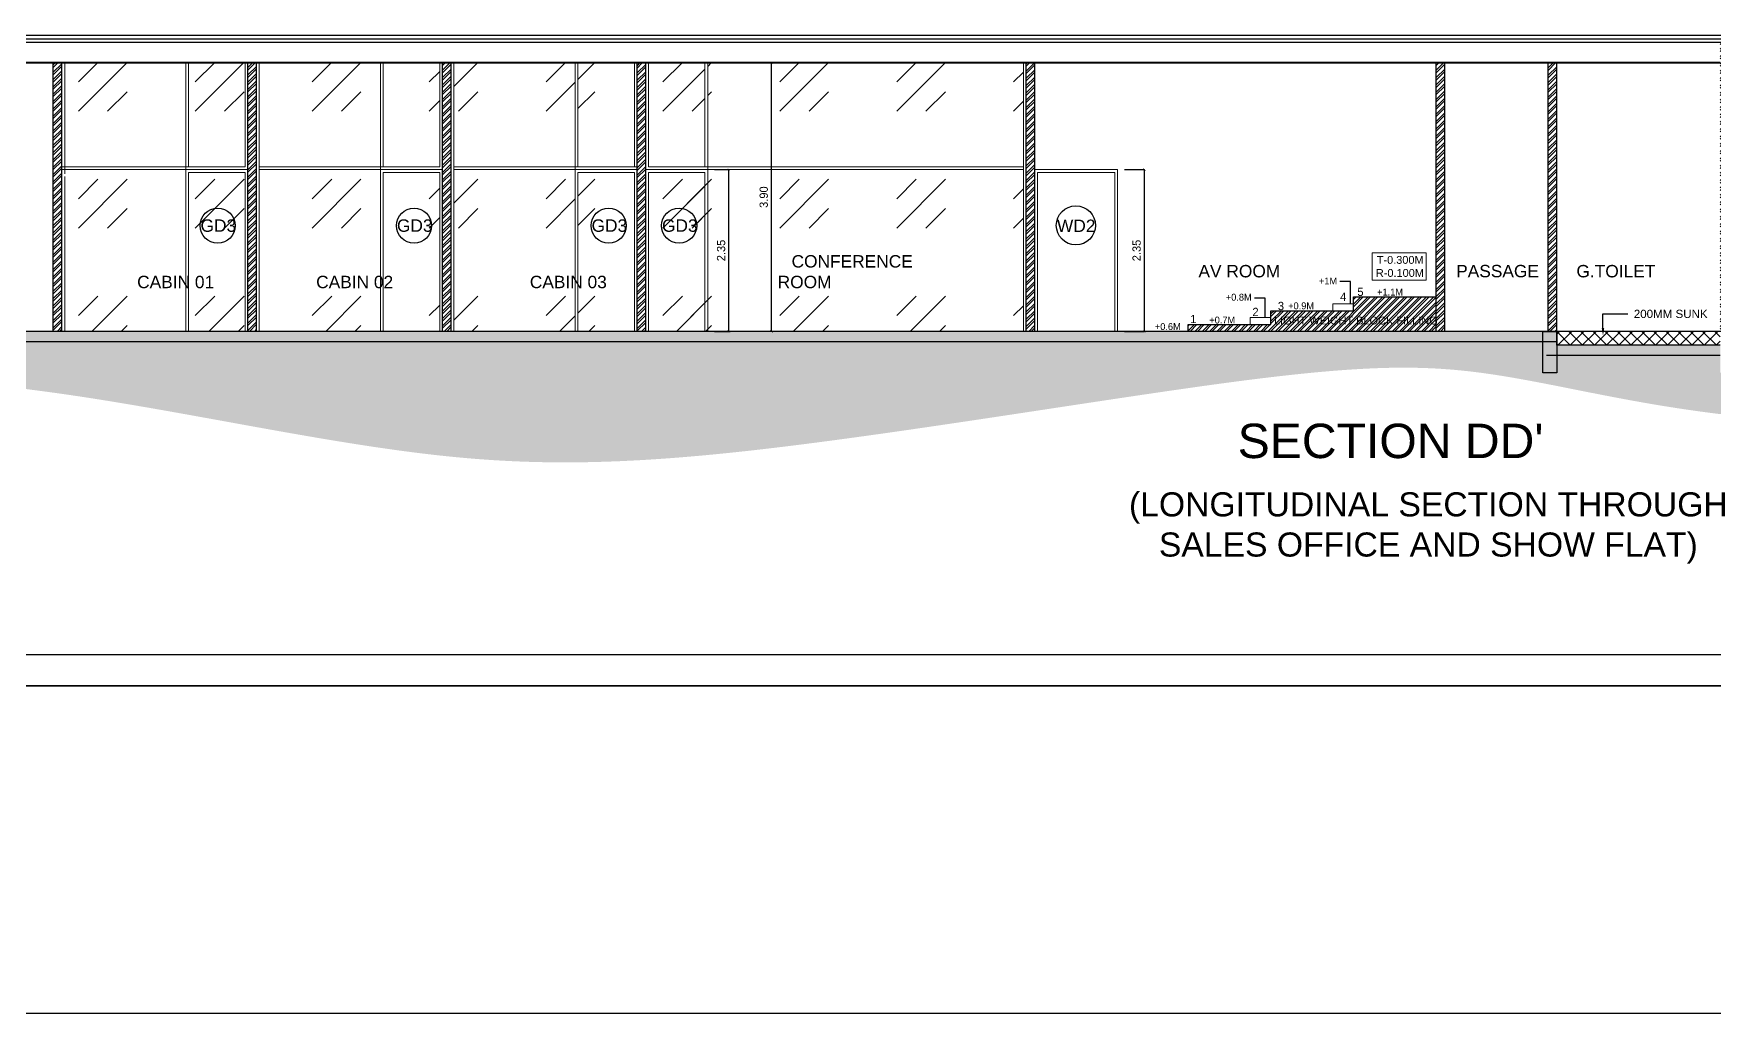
# Model space of a CAD drawing. Header units: metres. Extents: x 494 to 1845, y -666 to 1061.
# Drawn here: x 1492.62 to 1517.01, y 239.76 to 253.99 of the extents above; entities that cross this region are included whole.
import ezdxf
from ezdxf import colors
from ezdxf.entities.mleader import LeaderData, LeaderLine
from ezdxf.math import Vec2, Vec3

# ---------------------------------------------------------------- set-up
doc = ezdxf.new("R2010")
doc.units = ezdxf.units.M
doc.header["$MEASUREMENT"] = 0
doc.linetypes.add('1', pattern=[0])
doc.layers.get('Defpoints').update_dxf_attribs({"color": 12})
for name, color, linetype, lineweight in [('07 TEXT', 7, 'Continuous', 13), ('ARCHITECTURAL COMMENTS', 2, 'Continuous', 30), ('DIMENSION', 8, 'Continuous', 5), ('VDA-Col-slab', 1, 'Continuous', 30), ('VDA-ELEV LINES', 8, 'Continuous', 9), ('VDA-HATCH', 8, 'Continuous', 9), ('VDA-WALL', 250, 'Continuous', 25)]:
    doc.layers.add(name, color=color, linetype=linetype, lineweight=lineweight)
for name, color, linetype in [('SHEET', 7, 'Continuous'), ('VDA DIMENSION', 8, 'Continuous'), ('VDA-TEXT', 250, '1'), ('VDA_CEILING', 250, 'Continuous'), ('VDA_ROOF', 250, 'Continuous')]:
    doc.layers.add(name, color=color, linetype=linetype)
doc.styles.add('0.2', font='arial.ttf', dxfattribs={"height": 0.2})
doc.styles.add('PDF Century Gothic Bold', font='GOTHICB.TTF')
doc.styles.add('RS', font='GOTHIC.TTF')
doc.styles.get("Standard").update_dxf_attribs({"font": 'arial.ttf'})
doc.dimstyles.new('ISO-25', dxfattribs={"dimtxt": 1, "dimasz": 2.5, "dimexe": 1.25, "dimexo": 0.625, "dimtad": 1, "dimtxsty": 'Standard', "dimblk": 'ARCHTICK', "dimcen": 2.5, "dimadec": 0, "dimazin": 0, "dimtfac": 1, "dimtmove": 0, "dimatfit": 3, "dimfxl": 0, "dimarcsym": 0})
doc.dimstyles.new('SMALL-1', dxfattribs={"dimtxt": 0.16, "dimasz": 0.035, "dimexe": 0, "dimexo": 0.1, "dimgap": 0.05, "dimtad": 1, "dimzin": 0, "dimdsep": 46, "dimtxsty": 'RS', "dimblk": 'DOT', "dimcen": 2.5, "dimclrd": 256, "dimclre": 256, "dimclrt": 5, "dimadec": 0, "dimazin": 0, "dimtfac": 1, "dimtdec": 3, "dimtofl": 0, "dimtmove": 0, "dimatfit": 3, "dimfxl": 0, "dimtolj": 1, "dimtzin": 0, "dimarcsym": 0})
pattern_1 = [(45, (-0.1388, 0), (1.6970563, 0), [1, -1.4]), (45, (0.2855, 0), (1.6970563, 0), [0.4, -2]), (45, (-0.1388, 0.4243), (1.6970563, 0), [0.4, -2])]

# ---------------------------------------------------------------- blocks, each defined once
blk = doc.blocks.new('DAFASDFDFA')
at = {"layer": 'SHEET'}
for points in [[(2.25, 58.4), (2.25, 0), (-102.633, 0), (-102.633, 58.4)], [(1.75, 57.9), (1.75, 0.5), (-102.133, 0.5), (-102.133, 57.9)]]:
    blk.add_lwpolyline(points, close=True, dxfattribs=at)
blk = doc.blocks.new('_ArchTick')
at = {"color": 0, "linetype": 'ByBlock', "const_width": 0.15}
blk.add_lwpolyline([(-0.5, -0.5), (0.5, 0.5)], dxfattribs=at)
blk = doc.blocks.new('*D140')
at = {"layer": 'Defpoints', "color": 0}
for p in [(1508.357, 252.014), (1508.747, 252.014), (1508.357, 249.664)]:
    blk.add_point(p, dxfattribs=at)
at = {"layer": 'VDA DIMENSION', "lineweight": -2}
for p, q in [((1508.457, 252.014), (1508.747, 252.014)), ((1508.747, 249.664), (1508.747, 252.014)), ((1508.457, 249.664), (1508.747, 249.664))]:
    blk.add_line(p, q, dxfattribs=at)
at = {"layer": 'VDA DIMENSION', "lineweight": -2, "xscale": 0.035, "yscale": 0.035, "zscale": 0.035}
for p, rotation in [((1508.747, 252.014), 90), ((1508.747, 249.664), 270)]:
    blk.add_blockref('_ArchTick', p, dxfattribs=dict(at, rotation=rotation))
at = {"layer": 'VDA DIMENSION', "color": 5, "insert": (1508.634, 250.839), "char_height": 0.12, "attachment_point": 5, "rotation": 90, "style": 'RS'}
blk.add_mtext('\\A1;2.35', dxfattribs=at)
blk = doc.blocks.new('*D185')
at = {"layer": 'Defpoints', "color": 0}
for p in [(1502.407, 252.014), (1502.715, 252.014), (1502.407, 249.664)]:
    blk.add_point(p, dxfattribs=at)
at = {"layer": 'VDA DIMENSION', "lineweight": -2}
for p, q in [((1502.507, 252.014), (1502.715, 252.014)), ((1502.715, 249.664), (1502.715, 252.014)), ((1502.507, 249.664), (1502.715, 249.664))]:
    blk.add_line(p, q, dxfattribs=at)
at = {"layer": 'VDA DIMENSION', "lineweight": -2, "xscale": 0.035, "yscale": 0.035, "zscale": 0.035}
for p, rotation in [((1502.715, 252.014), 90), ((1502.715, 249.664), 270)]:
    blk.add_blockref('_ArchTick', p, dxfattribs=dict(at, rotation=rotation))
at = {"layer": 'VDA DIMENSION', "color": 5, "insert": (1502.602, 250.839), "char_height": 0.12, "attachment_point": 5, "rotation": 90, "style": 'RS'}
blk.add_mtext('\\A1;2.35', dxfattribs=at)
blk = doc.blocks.new('*D186')
at = {"layer": 'Defpoints', "color": 0}
for p in [(1503.334, 253.564), (1503.345, 253.564), (1503.345, 249.664)]:
    blk.add_point(p, dxfattribs=at)
at = {"layer": 'VDA DIMENSION', "lineweight": -2}
for p, q in [((1503.334, 253.564), (1503.334, 253.564)), ((1503.334, 249.664), (1503.334, 253.564)), ((1503.334, 249.664), (1503.334, 249.664))]:
    blk.add_line(p, q, dxfattribs=at)
at = {"layer": 'VDA DIMENSION', "lineweight": -2, "xscale": 0.035, "yscale": 0.035, "zscale": 0.035}
for p, rotation in [((1503.334, 253.564), 90), ((1503.334, 249.664), 270)]:
    blk.add_blockref('_ArchTick', p, dxfattribs=dict(at, rotation=rotation))
at = {"layer": 'VDA DIMENSION', "color": 5, "insert": (1503.221, 251.614), "char_height": 0.12, "attachment_point": 5, "rotation": 90, "style": 'RS'}
blk.add_mtext('\\A1;3.90', dxfattribs=at)
blk = doc.blocks.new('PB')
at = {"layer": 'VDA-HATCH', "lineweight": 40}
h = blk.add_hatch(color=256, dxfattribs=at)
h.dxf.hatch_style = 1
h.paths.add_polyline_path([(1495.965, 261.215), (1495.765, 261.215), (1495.765, 260.615), (1495.965, 260.615)])
at = {"layer": 'VDA-Col-slab'}
blk.add_lwpolyline([(1495.765, 261.215), (1495.965, 261.215), (1495.965, 260.615), (1495.765, 260.615)], close=True, dxfattribs=at)
blk = doc.blocks.new('GD3 T')
at = {"layer": 'VDA-TEXT', "color": 253}
blk.add_circle((1495.432, 251.2, 0), 0.255, dxfattribs=at)
at = {"layer": 'VDA-TEXT', "color": 253, "insert": (1495.183, 251.108, 0), "char_height": 0.18, "width": 2.16223, "attachment_point": 7, "style": 'PDF Century Gothic Bold'}
blk.add_mtext('{\\fArial|b0|i0|c0|p34;GD3}', dxfattribs=at)
blk = doc.blocks.new('WD2 T')
at = {"layer": 'VDA-TEXT', "color": 253}
blk.add_circle((1507.919, 251.204, 0), 0.284, dxfattribs=at)
at = {"layer": 'VDA-TEXT', "color": 253, "insert": (1507.645, 251.108, 0), "char_height": 0.18, "width": 2.16223, "attachment_point": 7, "style": 'PDF Century Gothic Bold'}
blk.add_mtext('{\\fArial|b0|i0|c0|p34;WD2}', dxfattribs=at)

msp = doc.modelspace()

# ---------------------------------------------------------------- hatches: boundary and pattern name
at = {"layer": 'VDA-HATCH', "lineweight": 0}
h = msp.add_hatch(dxfattribs=at)
h.set_pattern_fill('ANSI32', color=8, scale=0.2)
h.set_pattern_definition([(45, (77.66491, 5.442014), (-0.0530330086, 0.0530330086), []), (45, (77.70027, 5.442014), (-0.0530330086, 0.0530330086), [])])
h.paths.add_polyline_path([(1528.9771, 253.864), (1528.8521, 253.864), (1528.8521, 249.664), (1528.9771, 249.664)])
h.paths.add_polyline_path([(1537.0521, 253.864), (1536.9271, 253.864), (1536.9271, 249.664), (1537.0521, 249.664)])
h.paths.add_polyline_path([(1532.1521, 253.864), (1532.0271, 253.864), (1532.0271, 249.664), (1532.1521, 249.664)])
h.paths.add_polyline_path([(1525.9071, 253.864), (1525.7821, 253.864), (1525.7821, 249.664), (1525.9071, 249.664)])
h.paths.add_polyline_path([(1523.4821, 253.864), (1523.3571, 253.864), (1523.3571, 249.664), (1523.4821, 249.664)])
h.paths.add_polyline_path([(1520.3571, 251.914), (1520.3571, 253.864), (1520.2321, 253.864), (1520.2321, 249.664), (1520.3571, 249.664)])
h.paths.add_polyline_path([(1513.1071, 253.564), (1512.9821, 253.564), (1512.9821, 249.664), (1513.1071, 249.664)])
h.paths.add_polyline_path([(1498.6821, 253.564), (1498.5571, 253.564), (1498.5571, 249.664), (1498.6821, 249.664)])
h.paths.add_polyline_path([(1493.0321, 253.564), (1492.9071, 253.564), (1492.9071, 249.664), (1493.0321, 249.664)])
h.paths.add_polyline_path([(1490.8321, 251.914), (1490.8321, 253.564), (1490.7071, 253.564), (1490.7071, 249.664), (1490.8321, 249.664)])
h.paths.add_polyline_path([(1517.2321, 253.864), (1517.1071, 253.864), (1517.1071, 249.664), (1517.2321, 249.664)])
h.paths.add_polyline_path([(1507.1571, 251.914), (1507.1571, 253.564), (1507.0321, 253.564), (1507.0321, 249.664), (1507.1571, 249.664)])
h.paths.add_polyline_path([(1501.5071, 251.914), (1501.5071, 253.564), (1501.3821, 253.564), (1501.3821, 249.664), (1501.5071, 249.664)])
h.paths.add_polyline_path([(1495.8571, 253.564), (1495.7321, 253.564), (1495.7321, 249.664), (1495.8571, 249.664)])
h.paths.add_polyline_path([(1514.7321, 253.564), (1514.6071, 253.564), (1514.6071, 249.664), (1514.7321, 249.664)])
h.paths.add_polyline_path([(1476.7821, 249.064), (1476.7821, 249.6667), (1476.9071, 249.6667), (1476.9071, 249.064)])
at = {"layer": 'VDA-HATCH', "true_color": 0x7aafdf}
h = msp.add_hatch(dxfattribs=at)
h.set_pattern_fill('GOST_GLASS', color=143, scale=0.2)
h.set_pattern_definition(pattern_1)
h.paths.add_polyline_path([(1493.0721, 253.564), (1493.0721, 252.054), (1494.8321, 252.054), (1494.8321, 253.564)])
h = msp.add_hatch(dxfattribs=at)
h.set_pattern_fill('GOST_GLASS', color=143, scale=0.2)
h.set_pattern_definition(pattern_1)
h.paths.add_polyline_path([(1494.8721, 253.564), (1494.8721, 252.054), (1495.6921, 252.054), (1495.6921, 253.564)])
h = msp.add_hatch(dxfattribs=at)
h.set_pattern_fill('GOST_GLASS', color=143, scale=0.2)
h.set_pattern_definition(pattern_1)
h.paths.add_polyline_path([(1495.8971, 253.564), (1495.8971, 252.054), (1497.6571, 252.054), (1497.6571, 253.564)])
h = msp.add_hatch(dxfattribs=at)
h.set_pattern_fill('GOST_GLASS', color=143, scale=0.2)
h.set_pattern_definition(pattern_1)
h.paths.add_polyline_path([(1497.6971, 253.564), (1497.6971, 252.054), (1498.5171, 252.054), (1498.5171, 253.564)])
h = msp.add_hatch(dxfattribs=at)
h.set_pattern_fill('GOST_GLASS', color=143, scale=0.2)
h.set_pattern_definition(pattern_1)
h.paths.add_polyline_path([(1498.7221, 253.564), (1498.7221, 252.054), (1500.4821, 252.054), (1500.4821, 253.564)])
h = msp.add_hatch(dxfattribs=at)
h.set_pattern_fill('GOST_GLASS', color=143, scale=0.2)
h.set_pattern_definition(pattern_1)
h.paths.add_polyline_path([(1500.5221, 253.564), (1500.5221, 252.054), (1501.3421, 252.054), (1501.3421, 253.564)])
h = msp.add_hatch(dxfattribs=at)
h.set_pattern_fill('GOST_GLASS', color=143, scale=0.2)
h.set_pattern_definition(pattern_1)
h.paths.add_polyline_path([(1501.5471, 253.564), (1501.5471, 252.054), (1502.3671, 252.054), (1502.3671, 253.564)])
h = msp.add_hatch(dxfattribs=at)
h.set_pattern_fill('GOST_GLASS', color=143, scale=0.2)
h.set_pattern_definition(pattern_1)
h.paths.add_polyline_path([(1502.4071, 253.564), (1502.4071, 252.054), (1506.9921, 252.054), (1506.9921, 253.564)])
h = msp.add_hatch(dxfattribs=at)
h.set_pattern_fill('GOST_GLASS', color=143, scale=0.2)
h.set_pattern_definition(pattern_1)
h.paths.add_polyline_path([(1493.0321, 249.664), (1494.8321, 249.664), (1494.8321, 252.014), (1493.0321, 252.014)])
h = msp.add_hatch(dxfattribs=at)
h.set_pattern_fill('GOST_GLASS', color=143, scale=0.2)
h.set_pattern_definition(pattern_1)
h.paths.add_polyline_path([(1494.8721, 249.664), (1495.6921, 249.664), (1495.6921, 251.974), (1494.8721, 251.974)])
h = msp.add_hatch(dxfattribs=at)
h.set_pattern_fill('GOST_GLASS', color=143, scale=0.2)
h.set_pattern_definition(pattern_1)
h.paths.add_polyline_path([(1495.8971, 249.664), (1497.6571, 249.664), (1497.6571, 252.014), (1495.8971, 252.014)])
h = msp.add_hatch(dxfattribs=at)
h.set_pattern_fill('GOST_GLASS', color=143, scale=0.2)
h.set_pattern_definition(pattern_1)
h.paths.add_polyline_path([(1497.6971, 249.664), (1498.5171, 249.664), (1498.5171, 251.974), (1497.6971, 251.974)])
h = msp.add_hatch(dxfattribs=at)
h.set_pattern_fill('GOST_GLASS', color=143, scale=0.2)
h.set_pattern_definition(pattern_1)
h.paths.add_polyline_path([(1498.7221, 249.664), (1500.4821, 249.664), (1500.4821, 252.014), (1498.7221, 252.014)])
h = msp.add_hatch(dxfattribs=at)
h.set_pattern_fill('GOST_GLASS', color=143, scale=0.2)
h.set_pattern_definition(pattern_1)
h.paths.add_polyline_path([(1500.5221, 249.664), (1501.3421, 249.664), (1501.3421, 251.974), (1500.5221, 251.974)])
h = msp.add_hatch(dxfattribs=at)
h.set_pattern_fill('GOST_GLASS', color=143, scale=0.2)
h.set_pattern_definition(pattern_1)
h.paths.add_polyline_path([(1501.5071, 249.664), (1506.9921, 249.664), (1506.9921, 252.014), (1501.5071, 252.014)])
h = msp.add_hatch(dxfattribs=at)
h.set_pattern_fill('GOST_GLASS', color=143, scale=0.2)
h.set_pattern_definition(pattern_1)
h.paths.add_polyline_path([(1501.5471, 249.664), (1502.3671, 249.664), (1502.3671, 251.974), (1501.5471, 251.974)])
at = {"layer": 'VDA-HATCH', "lineweight": 0}
h = msp.add_hatch(dxfattribs=at)
h.set_pattern_fill('ANSI32', color=8, scale=0.2)
h.set_pattern_definition([(45, (1121.011506, -16.7227), (-0.053033009, 0.053033009), []), (45, (1121.04686, -16.7227), (-0.053033009, 0.053033009), [])])
h.paths.add_polyline_path([(1509.3821, 249.664), (1509.3821, 249.764), (1510.5821, 249.764), (1510.5821, 249.964), (1511.7821, 249.964), (1511.7821, 250.164), (1512.9821, 250.164), (1512.9821, 249.664)])
h.paths.add_polyline_path([(1510.1115, 249.7508), (1509.6716, 249.7508), (1509.6716, 249.9058), (1510.1115, 249.9058)], flags=9)
h.paths.add_polyline_path([(1511.2563, 249.9574), (1510.8164, 249.9574), (1510.8164, 250.1124), (1511.2563, 250.1124)], flags=9)
h.paths.add_polyline_path([(1510.8007, 249.9367), (1510.6605, 249.9367), (1510.6605, 250.1228), (1510.8007, 250.1228)], flags=9)
h.paths.add_polyline_path([(1511.9538, 250.1452), (1511.8154, 250.1452), (1511.8154, 250.3282), (1511.9538, 250.3282)], flags=9)
h.paths.add_polyline_path([(1509.4973, 249.7536), (1509.4066, 249.7536), (1509.4066, 249.9336), (1509.4973, 249.9336)], flags=9)
at = {"layer": 'VDA-HATCH'}
h = msp.add_hatch(dxfattribs=at)
h.set_pattern_fill('2X2BRIKS', color=256, scale=0.03, angle=45)
h.set_pattern_definition([(45, (1470.09026, 143.9417), (-0.16970563, 0.16970563), [0.03, 0]), (45, (1470.0054, 144.02656), (0, 0.33941125), [0.24, -0.24]), (135, (1470.09026, 143.9417), (-0.16970563, -0.16970563), [0.03, 0]), (135, (1470.34482, 144.19626), (-0.33941125, 3e-17), [0.24, -0.24])])
edge = h.paths.add_edge_path()
edge.add_line((1476.026, 249.064), (1476.9071, 249.064))
edge.add_line((1476.9071, 249.064), (1476.9071, 249.364))
edge.add_line((1476.9071, 249.364), (1479.7821, 249.364))
edge.add_line((1479.7821, 249.364), (1479.7821, 249.064))
edge.add_line((1479.7821, 249.064), (1479.9821, 249.064))
edge.add_line((1479.9821, 249.064), (1479.9821, 249.514))
edge.add_line((1479.9821, 249.514), (1514.5321, 249.514))
edge.add_line((1514.5321, 249.514), (1514.5321, 249.064))
edge.add_line((1514.5321, 249.064), (1514.7321, 249.064))
edge.add_line((1514.7321, 249.064), (1514.7321, 249.314))
edge.add_line((1514.7321, 249.314), (1517.1071, 249.314))
edge.add_line((1517.1071, 249.314), (1517.1071, 249.064))
edge.add_line((1517.1071, 249.064), (1517.3071, 249.064))
edge.add_line((1517.3071, 249.064), (1517.3071, 249.364))
edge.add_line((1517.3071, 249.364), (1520.2321, 249.364))
edge.add_line((1520.2321, 249.364), (1520.2321, 249.064))
edge.add_line((1520.2321, 249.064), (1520.4321, 249.064))
edge.add_line((1520.4321, 249.064), (1520.4321, 249.514))
edge.add_line((1520.4321, 249.514), (1523.2821, 249.514))
edge.add_line((1523.2821, 249.514), (1523.2821, 249.064))
edge.add_line((1523.2821, 249.064), (1523.4821, 249.064))
edge.add_line((1523.4821, 249.064), (1523.4821, 249.364))
edge.add_line((1523.4821, 249.364), (1528.8521, 249.364))
edge.add_line((1528.8521, 249.364), (1528.8521, 249.064))
edge.add_line((1528.8521, 249.064), (1529.0521, 249.064))
edge.add_line((1529.0521, 249.064), (1529.0521, 249.514))
edge.add_line((1529.0521, 249.514), (1536.8521, 249.514))
edge.add_line((1536.8521, 249.514), (1536.8521, 249.064))
edge.add_line((1536.8521, 249.064), (1537.0521, 249.064))
edge.add_line((1537.0521, 249.064), (1537.7938, 249.064))
edge.add_spline(control_points=[(1537.7938, 249.064), (1536.4759, 248.3119), (1534.9525, 248.0744), (1530.7404, 248.8385), (1528.2709, 248.9133), (1521.648, 248.165), (1516.6247, 248.3801), (1513.6406, 249.194), (1510.984, 249.1659), (1502.116, 247.6505), (1498.1591, 247.7628), (1493.1171, 248.8572), (1488.917, 249.1472), (1485.7442, 248.8579), (1480.471, 247.8357), (1476.026, 249.064)], knot_values=[0.0072491, 0.0072491, 0.0072491, 0.0072491, 0.9958432, 1.9958432, 2.9958432, 3.9958432, 4.9958432, 5.9958432, 6.9958432, 7.9958432, 8.9958432, 9.9958432, 10.9958432, 11.9958432, 12.9885941, 12.9885941, 12.9885941, 12.9885941], degree=3, periodic=0)
h.paths.add_polyline_path([(1479.2062, 248.9112), (1477.253, 248.9112), (1477.253, 249.3306), (1479.2062, 249.3306)], flags=24)
at = {"layer": 'VDA-HATCH', "lineweight": 40}
h = msp.add_hatch(color=256, dxfattribs=at)
h.dxf.hatch_style = 1
h.paths.add_polyline_path([(1514.7321, 249.664), (1479.7821, 249.664), (1479.7821, 249.514), (1514.7321, 249.514)])
at = {"layer": 'VDA-HATCH'}
h = msp.add_hatch(dxfattribs=at)
h.set_pattern_fill('ANSI37', color=43)
h.set_pattern_definition([(45, (-41023.11351, 15174.45658), (-0.08838834765, 0.08838834765), []), (135, (-41023.11351, 15174.45658), (-0.08838834765, -0.08838834765), [])])
h.paths.add_polyline_path([(1514.7321, 249.464), (1517.1071, 249.464), (1517.1071, 249.664), (1514.7321, 249.664)])
at = {"layer": 'VDA-HATCH', "lineweight": 40}
h = msp.add_hatch(color=256, dxfattribs=at)
h.dxf.hatch_style = 1
h.paths.add_polyline_path([(1528.8521, 249.664), (1528.8521, 249.514), (1537.0521, 249.514), (1537.0521, 249.664)])
h.paths.add_polyline_path([(1523.4821, 249.364), (1523.4821, 249.514), (1528.8521, 249.514), (1528.8521, 249.364)])
h.paths.add_polyline_path([(1523.4821, 249.514), (1520.2321, 249.514), (1520.2321, 249.664), (1523.4821, 249.664)])
h.paths.add_polyline_path([(1517.3071, 249.364), (1517.3071, 249.514), (1520.2321, 249.514), (1520.2321, 249.364)])
h.paths.add_polyline_path([(1517.1071, 249.464), (1514.7321, 249.464), (1514.7321, 249.314), (1517.1071, 249.314)])

# ---------------------------------------------------------------- linework, layer by layer
at = {"layer": '07 TEXT'}
msp.add_lwpolyline([(1512.8361, 250.8057), (1512.0518, 250.8057), (1512.0518, 250.4065), (1512.8361, 250.4065)], close=True, dxfattribs=at)
at = {"layer": 'ARCHITECTURAL COMMENTS'}
msp.add_lwpolyline([(1458.8635, 306.4524), (1770.5289, 306.4524), (1770.5289, 239.756), (1458.8635, 239.756)], close=True, dxfattribs=at)
at = {"layer": 'VDA-Col-slab'}
for p, q in [((1514.7321, 249.664), (1479.7821, 249.664)), ((1514.7321, 249.514), (1479.7821, 249.514))]:
    msp.add_line(p, q, dxfattribs=at)
at = {"layer": 'VDA-Col-slab', "color": 18, "lineweight": -3, "true_color": 0x000000}
msp.add_line((1520.2321, 249.664), (1514.7321, 249.664), dxfattribs=at)
at = {"layer": 'VDA-Col-slab'}
for points in [[(1517.1071, 249.464), (1514.7321, 249.464), (1514.7321, 249.664)], [(1517.1071, 249.314), (1514.5821, 249.314)]]:
    msp.add_lwpolyline(points, dxfattribs=at)
at = {"layer": 'VDA-ELEV LINES'}
for p, q in [((1493.0721, 251.954), (1493.0721, 253.564)), ((1494.8721, 252.054), (1494.8721, 253.564)), ((1495.6921, 252.054), (1495.6921, 253.564)), ((1495.8971, 249.664), (1495.8971, 253.564)), ((1497.6971, 252.054), (1497.6971, 253.564)), ((1498.5171, 252.054), (1498.5171, 253.564)), ((1498.7221, 249.664), (1498.7221, 253.564)), ((1500.5221, 252.054), (1500.5221, 253.564)), ((1501.3421, 252.054), (1501.3421, 253.564)), ((1501.5471, 252.054), (1501.5471, 253.564)), ((1502.3671, 252.054), (1502.3671, 253.564)), ((1506.9921, 249.664), (1506.9921, 253.564)), ((1495.6921, 252.054), (1493.0321, 252.054)), ((1495.7321, 252.014), (1493.0321, 252.014)), ((1493.0721, 249.664), (1493.0721, 251.914)), ((1498.5171, 252.054), (1495.8971, 252.054)), ((1498.5571, 252.014), (1495.8971, 252.014)), ((1501.3821, 252.054), (1498.7221, 252.054)), ((1501.3821, 252.014), (1498.7221, 252.014)), ((1501.5071, 252.014), (1506.9921, 252.014)), ((1501.5471, 252.054), (1506.9921, 252.054))]:
    msp.add_line(p, q, dxfattribs=at)
for points in [[(1494.8321, 249.664), (1494.8321, 253.564)], [(1497.6571, 249.664), (1497.6571, 253.564)], [(1500.4821, 249.664), (1500.4821, 253.564)], [(1502.4071, 253.564), (1502.4071, 249.664)], [(1494.8721, 249.664), (1494.8721, 251.974), (1495.6921, 251.974), (1495.6921, 249.664)], [(1495.7321, 252.014), (1495.7321, 249.664)], [(1497.6971, 249.664), (1497.6971, 251.974), (1498.5171, 251.974), (1498.5171, 249.664)], [(1498.5571, 252.014), (1498.5571, 249.664)], [(1500.5221, 249.664), (1500.5221, 251.974), (1501.3421, 251.974), (1501.3421, 249.664)], [(1501.3821, 252.014), (1501.3821, 249.664)], [(1501.5071, 249.664), (1501.5071, 252.014)], [(1501.5471, 249.664), (1501.5471, 251.974), (1502.3671, 251.974), (1502.3671, 249.664)], [(1507.1571, 249.664), (1507.1571, 252.014), (1508.3571, 252.014), (1508.3571, 249.664)], [(1507.1971, 249.664), (1507.1971, 251.974), (1508.3171, 251.974), (1508.3171, 249.664)], [(1511.4821, 249.964), (1511.4821, 250.064), (1511.7821, 250.064)], [(1510.2821, 249.764), (1510.2821, 249.864), (1510.5821, 249.864)]]:
    msp.add_lwpolyline(points, dxfattribs=at)
at = {"layer": 'VDA-WALL'}
for p, q in [((1492.9071, 249.664), (1492.9071, 253.564)), ((1493.0321, 249.664), (1493.0321, 253.564)), ((1495.7321, 249.664), (1495.7321, 253.564)), ((1495.8571, 249.664), (1495.8571, 253.564)), ((1498.5571, 249.664), (1498.5571, 253.564)), ((1498.6821, 249.664), (1498.6821, 253.564)), ((1501.3821, 249.664), (1501.3821, 253.564)), ((1501.5071, 249.664), (1501.5071, 253.564)), ((1507.0321, 249.664), (1507.0321, 253.564)), ((1507.1571, 249.664), (1507.1571, 253.564)), ((1512.9821, 249.664), (1512.9821, 253.564)), ((1513.1071, 249.664), (1513.1071, 253.564)), ((1514.6071, 249.664), (1514.6071, 253.564)), ((1514.7321, 249.664), (1514.7321, 253.564))]:
    msp.add_line(p, q, dxfattribs=at)
msp.add_lwpolyline([(1462.167, 244.5134), (1557.1076, 244.5134), (1557.1076, 297.3774), (1462.167, 297.3774)], close=True, dxfattribs=at)
msp.add_lwpolyline([(1509.3821, 249.664), (1509.3821, 249.764), (1510.5821, 249.764), (1510.5821, 249.964), (1511.7821, 249.964), (1511.7821, 250.164), (1512.9821, 250.164)], dxfattribs=at)
at = {"layer": 'VDA_CEILING'}
for p, q in [((1479.7821, 253.574), (1517.1071, 253.574)), ((1479.7821, 253.564), (1517.1071, 253.564))]:
    msp.add_line(p, q, dxfattribs=at)
at = {"layer": 'VDA_ROOF'}
for p, q in [((1477.092, 253.9649), (1537.3521, 253.9649)), ((1477.092, 253.914), (1537.3521, 253.914)), ((1477.092, 253.864), (1537.3521, 253.864))]:
    msp.add_line(p, q, dxfattribs=at)

# ---------------------------------------------------------------- block references
at = {"layer": 'DIMENSION'}
for name, p in [('GD3 T', (-0.1388, 0)), ('GD3 T', (2.7126, 0)), ('GD3 T', (5.5382, 0)), ('GD3 T', (6.5604, 0)), ('WD2 T', (-0.1675, 0)), ('PB', (18.767, -11.5511))]:
    msp.add_blockref(name, p, dxfattribs=at)
at = {"layer": 'VDA-WALL', "xscale": 0.9052046613064094, "yscale": 0.9052046613064094, "zscale": 0.9052046613064094}
msp.add_blockref('DAFASDFDFA', (1555.0709, 244.5134), dxfattribs=at)

# ---------------------------------------------------------------- texts
at = {"layer": 'SHEET', "lineweight": 9, "attachment_point": 5}
for s, insert, char_height, width in [("\\pt13;SECTION DD'", (1512.3209, 248.0695), 0.5, 16.971429), ('\\pt13;(LONGITUDINAL SECTION THROUGH SALES OFFICE AND SHOW FLAT)', (1512.8686, 246.8067), 0.35, 8.990856)]:
    msp.add_mtext(s, dxfattribs=dict(at, insert=insert, char_height=char_height, width=width))
at = {"layer": 'VDA-TEXT', "style": '0.2'}
for s, p in [('T-0.300M', (1512.1198, 250.6455)), ('R-0.100M ', (1512.1064, 250.4554))]:
    msp.add_text(s, height=0.11382, rotation=0, dxfattribs=at).set_placement(p)
at = {"layer": 'VDA-TEXT', "color": 1, "style": 'RS', "oblique": 0, "width": 1}
for s, p in [('+1M', (1511.2807, 250.3456)), ('+0.8M', (1509.9286, 250.1103)), ('+1.1M', (1512.1251, 250.1849)), ('+0.9M', (1510.8336, 249.9849)), ('+0.6M', (1508.8987, 249.6841)), ('+0.7M', (1509.6888, 249.7783))]:
    msp.add_text(s, height=0.1, rotation=0, dxfattribs=at).set_placement(p)
at = {"layer": 'VDA-TEXT'}
for s, insert, char_height, width, attachment_point, style in [('\\pi0.20144;{\\fArial|b0|i0|c0|p34;CONFERENCE }\\pi0.20144;{\\fArial|b0|i0|c0|p34;ROOM}', (1503.4228, 250.2888), 0.18, 2.162233, 7, 'PDF Century Gothic Bold'), ('{\\fArial|b0|i0|c0|p34;CABIN 01}', (1494.1242, 250.2888), 0.18, 2.162233, 7, 'PDF Century Gothic Bold'), ('{\\fArial|b0|i0|c0|p34;CABIN 02}', (1496.7231, 250.2888), 0.18, 2.162233, 7, 'PDF Century Gothic Bold'), ('{\\fArial|b0|i0|c0|p34;CABIN 03}', (1499.8247, 250.2888), 0.18, 2.162233, 7, 'PDF Century Gothic Bold'), ('\\pi0.46192;{\\fArial|b0|i0|c0|p34; AV ROOM}', (1508.9996, 250.446), 0.18, 2.162233, 7, 'PDF Century Gothic Bold'), ('\\pi0.47721;{\\fArial|b0|i0|c0|p34;PASSAGE}', (1512.7952, 250.447), 0.18, 2.162233, 7, 'PDF Century Gothic Bold'), ('\\pi0.50410;{\\fArial|b0|i0|c0|p34;G.TOILET}', (1514.5144, 250.446), 0.18, 2.162233, 7, 'PDF Century Gothic Bold'), ('\\pi0.95736;4', (1510.6302, 250.2266), 0.12, 2.007073, 1, 'RS'), ('\\pi0.95753;5', (1510.8811, 250.2982), 0.12, 2.007073, 1, 'RS'), ('\\pi0.95781;2', (1509.3571, 250.0062), 0.12, 2.007073, 1, 'RS'), ('\\pi0.95753;3', (1509.7271, 250.0928), 0.12, 2.007073, 1, 'RS'), ('\\pi0.96442;1', (1508.4484, 249.9036), 0.12, 2.007073, 1, 'RS')]:
    msp.add_mtext(s, dxfattribs=dict(at, insert=insert, char_height=char_height, width=width, attachment_point=attachment_point, style=style))
at = {"layer": 'VDA-TEXT', "insert": (1510.4855, 249.7628), "char_height": 0.11382, "width": 2.664499, "attachment_point": 7, "rotation": 0, "style": '0.2'}
msp.add_mtext('\\pi0.14308;LIGHT WEIGHT BLOCK FILLING', dxfattribs=at)

# ---------------------------------------------------------------- dimensions: what is measured, and where the dimension line sits
at = {"layer": 'VDA DIMENSION'}
for p1, p2, distance, picture, middle in [((1503.3449, 249.664), (1503.3449, 253.564), 0.0112, '*D186', (1503.2208, 251.614)), ((1508.3571, 249.664), (1508.3571, 252.014), -0.3899, '*D140', (1508.6341, 250.839))]:
    dim = msp.add_aligned_dim(p1=p1, p2=p2, distance=distance, dimstyle='SMALL-1', override={"dimtxt": 0.12, "dimblk": 'ArchTick', "dimarcsym": 1}, dxfattribs=at)
    dim.commit()
    dim.dimension.update_dxf_attribs({"geometry": picture, "text_midpoint": middle})
dim = msp.add_linear_dim(base=(1502.7152, 252.014), p1=(1502.4071, 249.664), p2=(1502.4071, 252.014), angle=90, dimstyle='SMALL-1', override={"dimtxt": 0.12, "dimblk": 'ArchTick', "dimarcsym": 1}, dxfattribs=at)
dim.commit()
dim.dimension.update_dxf_attribs({"geometry": '*D185', "text_midpoint": (1502.7152, 250.839), "dimtype": 161})

# ---------------------------------------------------------------- leaders
at = {"layer": 'VDA-TEXT', "color": 1}
for points in [[(1511.7409, 250.064), (1511.7409, 250.3864), (1511.5842, 250.3864)], [(1510.4993, 249.864), (1510.4993, 250.1462), (1510.3426, 250.1462)]]:
    msp.add_leader(points, dimstyle='ISO-25', override={"dimtxt": 0.14, "dimasz": 0.035, "dimexe": 0.1, "dimexo": 0.1, "dimgap": 0.05, "dimtad": 0, "dimzin": 1, "dimdsep": 46, "dimclrd": 256, "dimclre": 255, "dimclrt": 5, "dimfxl": 0.18, "dimfxlon": 1, "dimtolj": 1, "dimarcsym": 1}, dxfattribs=at)
at = {"layer": 'VDA-TEXT'}
ml = msp.add_multileader_mtext('Standard', dxfattribs=at)
ml.set_content('{\\C256;200MM SUNK}', color=256)
ml.set_leader_properties()
ml.build(insert=Vec2(0, 0))
ml.multileader.update_dxf_attribs({"dogleg_length": 0.36, "arrow_head_size": 0.11})
ctx = ml.context
ctx.base_point, ctx.char_height, ctx.arrow_head_size, ctx.landing_gap_size, ctx.plane_origin = Vec3(1515.764, 249.9172), 0.12, 0.11, 0.09, Vec3(1515.404, 249.6019)
ctx.text_align_type = 1
notes = []
notes.append((ctx, [(0, (1, 1, 0), (1515.404, 249.9172), (1, 0), 0.36, [(0, [(1515.404, 249.6019)], 0, [])])]))
ctx.mtext.insert, ctx.mtext.alignment, ctx.mtext.flow_direction = Vec3(1516.3871, 249.9782), 2, 5
for ctx, leaders in notes:
    for number, flags, end, landing, length, lines in leaders:
        leader = LeaderData()
        leader.index, (leader.has_last_leader_line, leader.has_dogleg_vector, leader.attachment_direction) = number, flags
        leader.last_leader_point, leader.dogleg_vector, leader.dogleg_length = Vec3(end), Vec3(landing), length
        for number, points, colour, breaks in lines:
            line = LeaderLine()
            line.index, line.vertices, line.color, line.breaks = number, Vec3.list(points), colors.encode_raw_color(colour), breaks
            leader.lines.append(line)
        ctx.leaders.append(leader)

doc.saveas('drawing.dxf')
